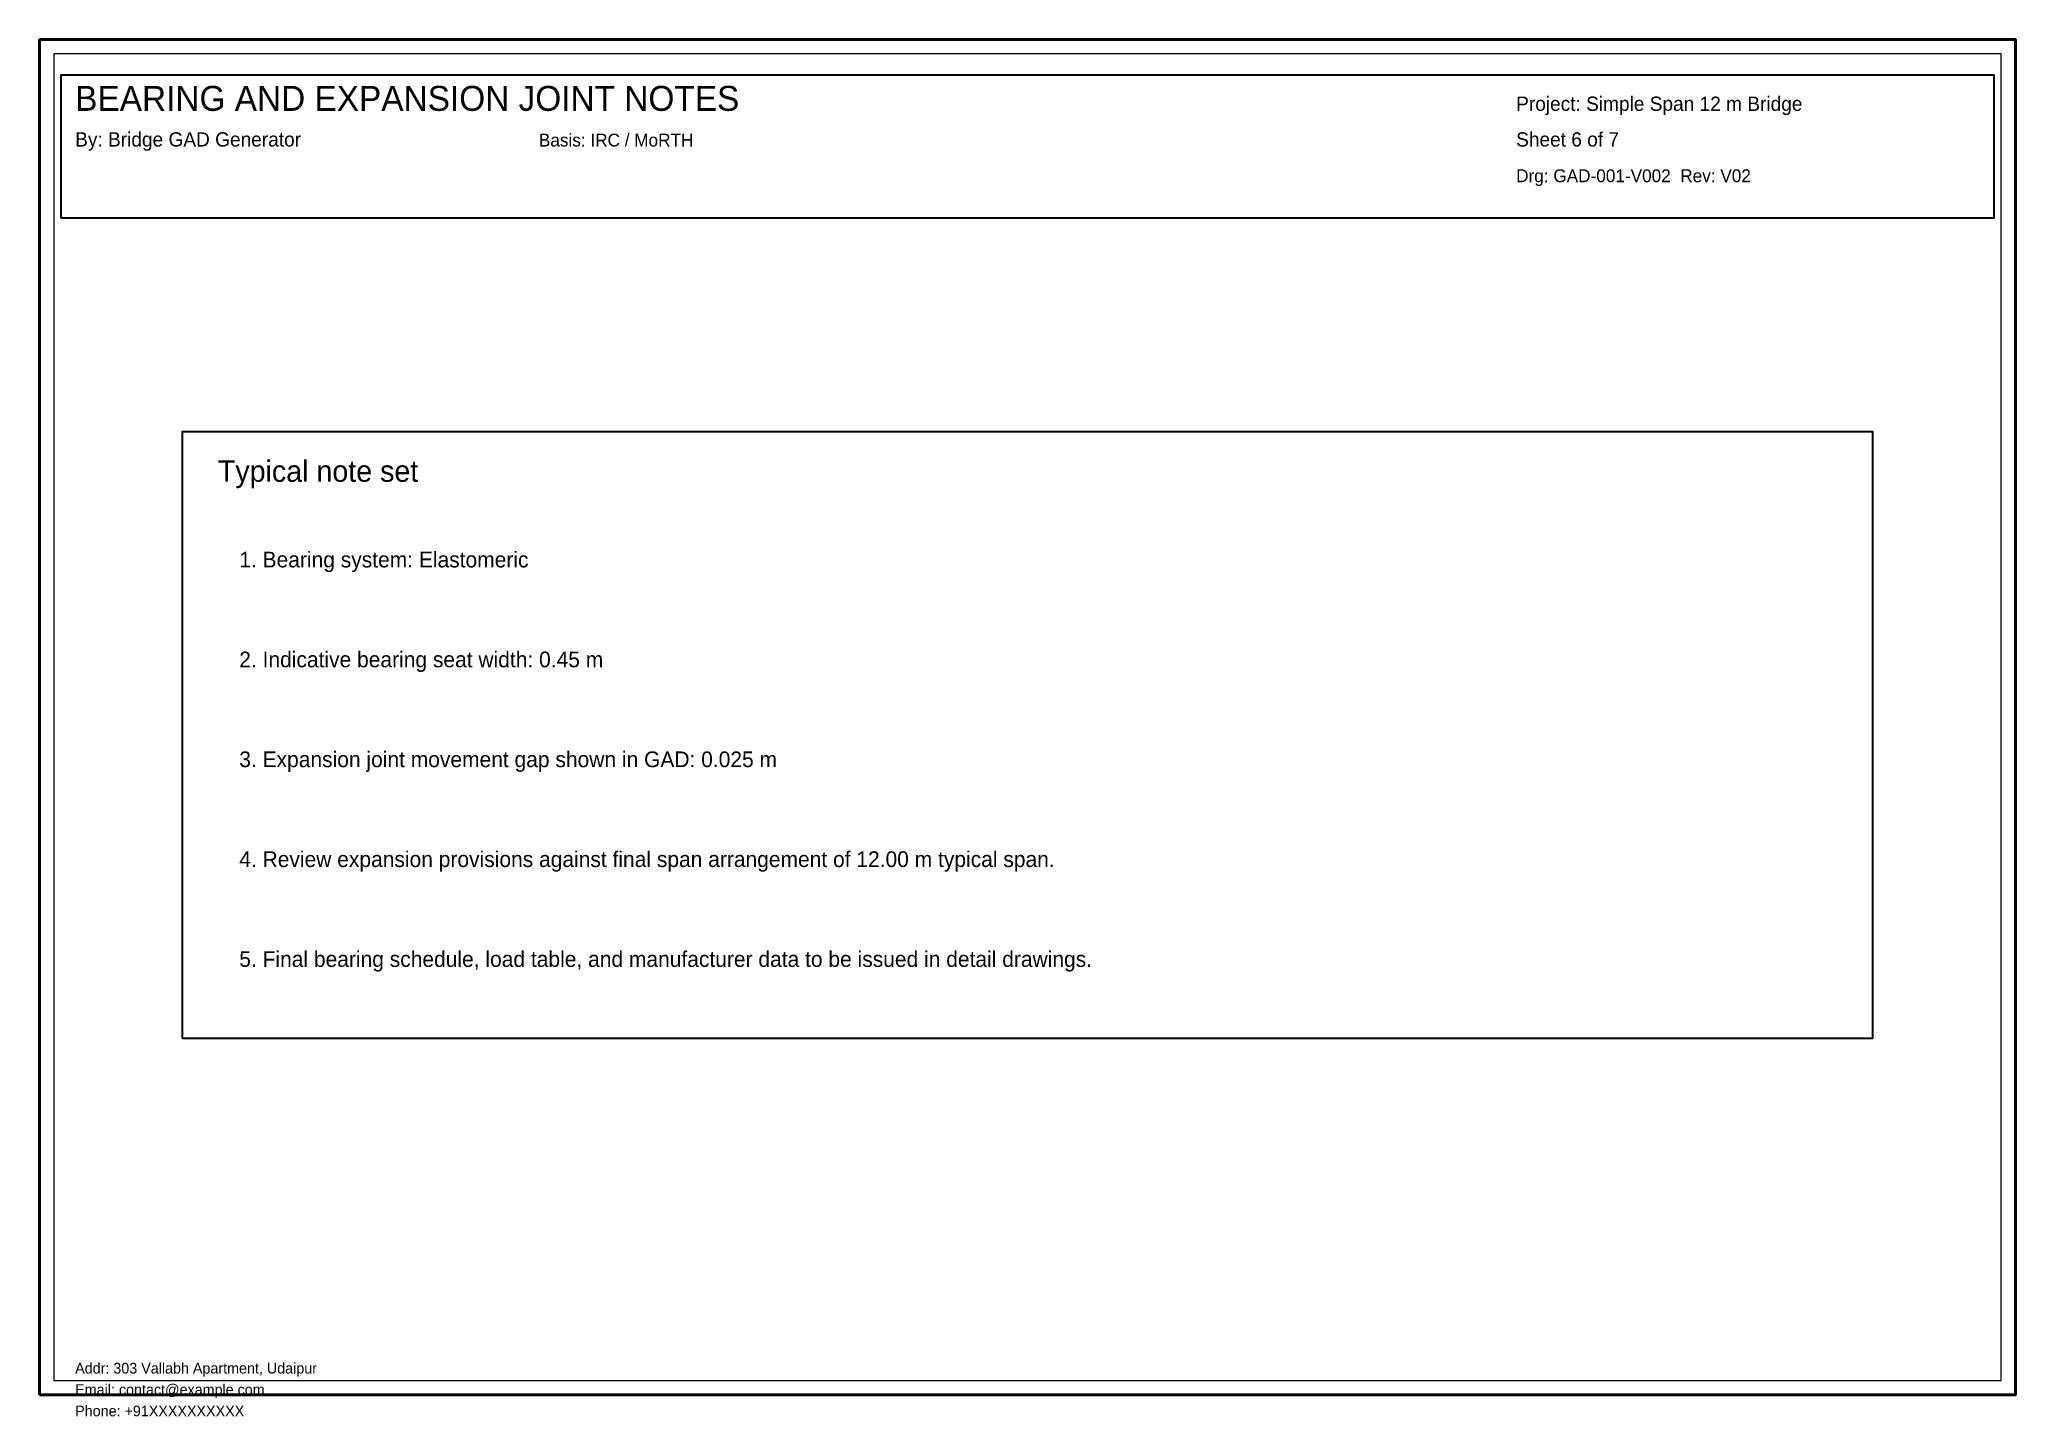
# Model space of a CAD drawing. Header units: metres. Extents: x 10 to 287, y 7 to 200.
import ezdxf

# ---------------------------------------------------------------- set-up
doc = ezdxf.new("R2010")
doc.units = ezdxf.units.M

msp = doc.modelspace()

# ---------------------------------------------------------------- linework, layer by layer
at = {"lineweight": 50}
msp.add_lwpolyline([(10, 10), (287, 10), (287, 200), (10, 200), (10, 10)], dxfattribs=at)
at = {"lineweight": 25}
msp.add_lwpolyline([(12, 12), (285, 12), (285, 198), (12, 198), (12, 12)], dxfattribs=at)
at = {"lineweight": 35}
for points in [[(13, 175), (284, 175), (284, 195), (13, 195), (13, 175)], [(30, 60), (267, 60), (267, 145), (30, 145), (30, 60)]]:
    msp.add_lwpolyline(points, dxfattribs=at)

# ---------------------------------------------------------------- texts
for s, height, p in [('BEARING AND EXPANSION JOINT NOTES', 3.5, (15, 190)), ('Project: Simple Span 12 m Bridge', 2, (217, 190)), ('By: Bridge GAD Generator', 2, (15, 185)), ('Basis: IRC / MoRTH', 1.8, (80, 185)), ('Sheet 6 of 7', 2, (217, 185)), ('Drg: GAD-001-V002  Rev: V02', 1.8, (217, 180)), ('Typical note set', 3, (35, 138)), ('1. Bearing system: Elastomeric', 2.2, (38, 126)), ('2. Indicative bearing seat width: 0.45 m', 2.2, (38, 112)), ('3. Expansion joint movement gap shown in GAD: 0.025 m', 2.2, (38, 98)), ('4. Review expansion provisions against final span arrangement of 12.00 m typical span.', 2.2, (38, 84)), ('5. Final bearing schedule, load table, and manufacturer data to be issued in detail drawings.', 2.2, (38, 70)), ('Addr: 303 Vallabh Apartment, Udaipur', 1.5, (15, 13)), ('Email: contact@example.com', 1.5, (15, 10)), ('Phone: +91XXXXXXXXXX', 1.5, (15, 7))]:
    msp.add_text(s, height=height).set_placement(p)

doc.saveas('drawing.dxf')
